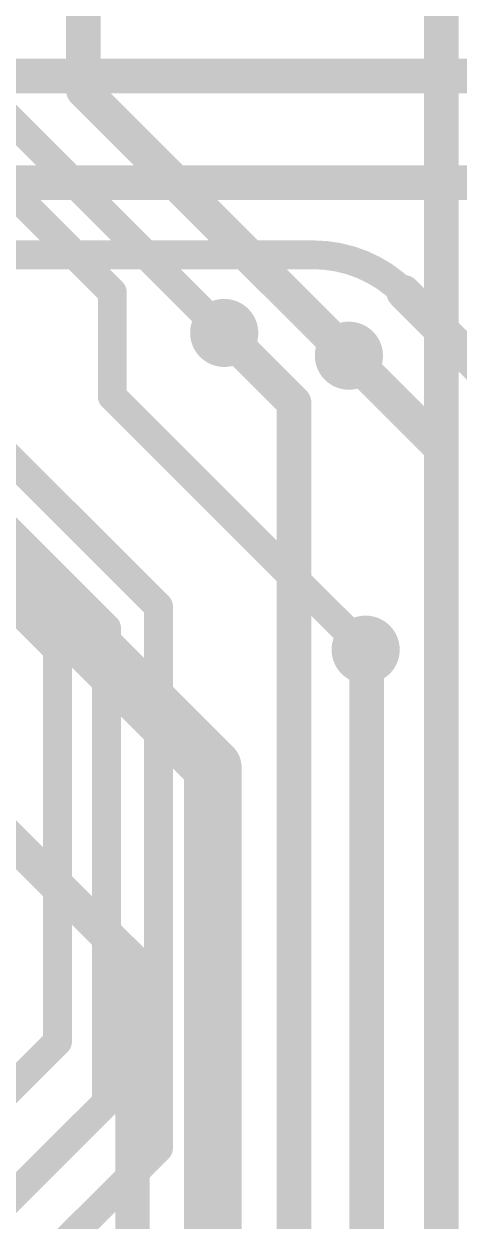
# Model space of a CAD drawing. Header units: millimetres. Extents: x -1.41 to 1.31, y -1.41 to 1.41.
# Drawn here: x 0.4934 to 0.6442, y -0.4238 to -0.0084 of the extents above; entities that cross this region are included whole.
import ezdxf

# ---------------------------------------------------------------- set-up
doc = ezdxf.new("R2010")
doc.units = ezdxf.units.MM
doc.header["$MEASUREMENT"] = 0
for name, color, linetype in [('BottomLayer', 5, 'Continuous'), ('Mechanical2', 216, 'Continuous'), ('TopLayer', 1, 'Continuous'), ('ViaHoleLayer', 16, 'Continuous')]:
    doc.layers.add(name, color=color, linetype=linetype)

msp = doc.modelspace()

# ---------------------------------------------------------------- hatches: boundary and pattern name
at = {"layer": 'BottomLayer'}
h = msp.add_hatch(color=5, dxfattribs=at)
edge = h.paths.add_edge_path()
edge.add_arc((0.56279, -0.11564), 0.01181, 0, 360)
h = msp.add_hatch(color=5, dxfattribs=at)
edge = h.paths.add_edge_path()
edge.add_arc((0.606, -0.12353), 0.01181, 0, 360)
h = msp.add_hatch(color=5, dxfattribs=at)
edge = h.paths.add_edge_path()
edge.add_arc((0.61181, -0.22553), 0.01181, 0, 360)
at = {"layer": 'TopLayer'}
h = msp.add_hatch(color=1, dxfattribs=at)
edge = h.paths.add_edge_path()
edge.add_arc((0.56279, -0.11564), 0.01181, 0, 360)
h = msp.add_hatch(color=1, dxfattribs=at)
edge = h.paths.add_edge_path()
edge.add_arc((0.606, -0.12353), 0.01181, 0, 360)
h = msp.add_hatch(color=1, dxfattribs=at)
edge = h.paths.add_edge_path()
edge.add_arc((0.61181, -0.22553), 0.01181, 0, 360)
at = {"layer": 'ViaHoleLayer'}
h = msp.add_hatch(color=16, dxfattribs=at)
edge = h.paths.add_edge_path()
edge.add_arc((0.56279, -0.11564), 0.00591, 0, 360)
h = msp.add_hatch(color=16, dxfattribs=at)
edge = h.paths.add_edge_path()
edge.add_arc((0.606, -0.12353), 0.00591, 0, 360)
h = msp.add_hatch(color=16, dxfattribs=at)
edge = h.paths.add_edge_path()
edge.add_arc((0.61181, -0.22553), 0.00591, 0, 360)

# ---------------------------------------------------------------- linework, layer by layer
at = {"layer": 'BottomLayer'}
for points, const_width in [([(0.46949, -0.02653), (0.683, -0.02653)], 0.012), ([(0.452, -0.06353), (0.66, -0.06353)], 0.012), ([(0.268, -0.08853), (0.59362, -0.08853)], 0.01), ([(0.625, -0.10153), (0.678, -0.15453)], 0.012), ([(0.412, -0.11953), (0.55881, -0.26634)], 0.02), ([(0.56279, -0.11564), (0.587, -0.13985)], 0.012), ([(0.606, -0.12353), (0.638, -0.15553)], 0.012), ([(0.587, -1.01853), (0.587, -0.13985)], 0.012), ([(0.638, -0.57853), (0.638, -0.15553)], 0.012), ([(0.61181, -0.22553), (0.61219, -0.22591)], 0.012), ([(0.61219, -1.03034), (0.61219, -0.22591)], 0.012), ([(0.55881, -0.68653), (0.55881, -0.26634)], 0.02), ([(0.486, -0.28853), (0.531, -0.33353)], 0.012), ([(0.531, -0.71453), (0.531, -0.33353)], 0.012)]:
    msp.add_lwpolyline(points, dxfattribs=dict(at, const_width=const_width))
for points, const_width in [([(0.59112, -0.08853, 1), (0.59612, -0.08853, 1)], 0.005), ([(0.59112, -0.08853, 1), (0.59612, -0.08853, 1)], 0.005), ([(0.622, -0.10153, 1), (0.628, -0.10153, 1)], 0.006), ([(0.62247, -0.1015, 1), (0.62747, -0.1015, 1)], 0.005), ([(0.62247, -0.1015, 1), (0.62747, -0.1015, 1)], 0.005), ([(0.6225, -0.10153, 1), (0.6275, -0.10153, 1)], 0.005), ([(0.55979, -0.11564, 1), (0.56579, -0.11564, 1)], 0.006), ([(0.603, -0.12353, 1), (0.609, -0.12353, 1)], 0.006), ([(0.584, -0.13985, 1), (0.59, -0.13985, 1)], 0.006), ([(0.584, -0.13985, 1), (0.59, -0.13985, 1)], 0.006), ([(0.635, -0.15553, 1), (0.641, -0.15553, 1)], 0.006), ([(0.635, -0.15553, 1), (0.641, -0.15553, 1)], 0.006), ([(0.60881, -0.22553, 1), (0.61481, -0.22553, 1)], 0.006), ([(0.60919, -0.22591, 1), (0.61519, -0.22591, 1)], 0.006), ([(0.60919, -0.22591, 1), (0.61519, -0.22591, 1)], 0.006), ([(0.55381, -0.26634, 1), (0.56381, -0.26634, 1)], 0.01), ([(0.55381, -0.26634, 1), (0.56381, -0.26634, 1)], 0.01), ([(0.528, -0.33353, 1), (0.534, -0.33353, 1)], 0.006), ([(0.528, -0.33353, 1), (0.534, -0.33353, 1)], 0.006)]:
    msp.add_lwpolyline(points, format="xyb", close=True, dxfattribs=dict(at, const_width=const_width))
at = {"layer": 'BottomLayer', "const_width": 0.01}
for points in [[(0.59362, -0.08853, -0.198703), (0.62497, -0.1015)], [(0.62497, -0.1015, -0.000202), (0.625, -0.10153)]]:
    msp.add_lwpolyline(points, format="xyb", dxfattribs=at)
at = {"layer": 'Mechanical2', "const_width": 0.015}
msp.add_lwpolyline([(1.30453, -0.50159, -5.376897), (1.30384, 0.50339)], format="xyb", dxfattribs=at)
at = {"layer": 'TopLayer'}
for points, const_width in [([(0.514, -0.03153), (0.514, 0.5257)], 0.012), ([(0.638, -0.51353), (0.638, 0.47647)], 0.012), ([(0.42604, 0.02111), (0.56279, -0.11564)], 0.01), ([(0.42105, 0.00143), (0.524, -0.10153)], 0.01), ([(0.514, -0.03153), (0.606, -0.12353)], 0.012), ([(0.42647, -0.097), (0.54, -0.21053)], 0.01), ([(0.524, -0.13772), (0.524, -0.10153)], 0.01), ([(0.42069, -0.11669), (0.522, -0.218)], 0.01), ([(0.41584, -0.13637), (0.505, -0.22553)], 0.01), ([(0.524, -0.13772), (0.61181, -0.22553)], 0.01), ([(0.54, -0.39853), (0.54, -0.21053)], 0.01), ([(0.522, -0.38253), (0.522, -0.218)], 0.01), ([(0.505, -0.36153), (0.505, -0.22553)], 0.01), ([(0.461, -0.40553), (0.505, -0.36153)], 0.01), ([(0.47334, -0.43119), (0.522, -0.38253)], 0.01), ([(0.505, -0.43353), (0.54, -0.39853)], 0.01)]:
    msp.add_lwpolyline(points, dxfattribs=dict(at, const_width=const_width))
for points, const_width in [([(0.511, -0.03153, 1), (0.517, -0.03153, 1)], 0.006), ([(0.511, -0.03153, 1), (0.517, -0.03153, 1)], 0.006), ([(0.5215, -0.10153, 1), (0.5265, -0.10153, 1)], 0.005), ([(0.5215, -0.10153, 1), (0.5265, -0.10153, 1)], 0.005), ([(0.56029, -0.11564, 1), (0.56529, -0.11564, 1)], 0.005), ([(0.603, -0.12353, 1), (0.609, -0.12353, 1)], 0.006), ([(0.5215, -0.13772, 1), (0.5265, -0.13772, 1)], 0.005), ([(0.5215, -0.13772, 1), (0.5265, -0.13772, 1)], 0.005), ([(0.5375, -0.21053, 1), (0.5425, -0.21053, 1)], 0.005), ([(0.5375, -0.21053, 1), (0.5425, -0.21053, 1)], 0.005), ([(0.5195, -0.218, 1), (0.5245, -0.218, 1)], 0.005), ([(0.5195, -0.218, 1), (0.5245, -0.218, 1)], 0.005), ([(0.5025, -0.22553, 1), (0.5075, -0.22553, 1)], 0.005), ([(0.5025, -0.22553, 1), (0.5075, -0.22553, 1)], 0.005), ([(0.60931, -0.22553, 1), (0.61431, -0.22553, 1)], 0.005), ([(0.5025, -0.36153, 1), (0.5075, -0.36153, 1)], 0.005), ([(0.5025, -0.36153, 1), (0.5075, -0.36153, 1)], 0.005), ([(0.5195, -0.38253, 1), (0.5245, -0.38253, 1)], 0.005), ([(0.5195, -0.38253, 1), (0.5245, -0.38253, 1)], 0.005), ([(0.5375, -0.39853, 1), (0.5425, -0.39853, 1)], 0.005), ([(0.5375, -0.39853, 1), (0.5425, -0.39853, 1)], 0.005)]:
    msp.add_lwpolyline(points, format="xyb", close=True, dxfattribs=dict(at, const_width=const_width))

doc.saveas('drawing.dxf')
